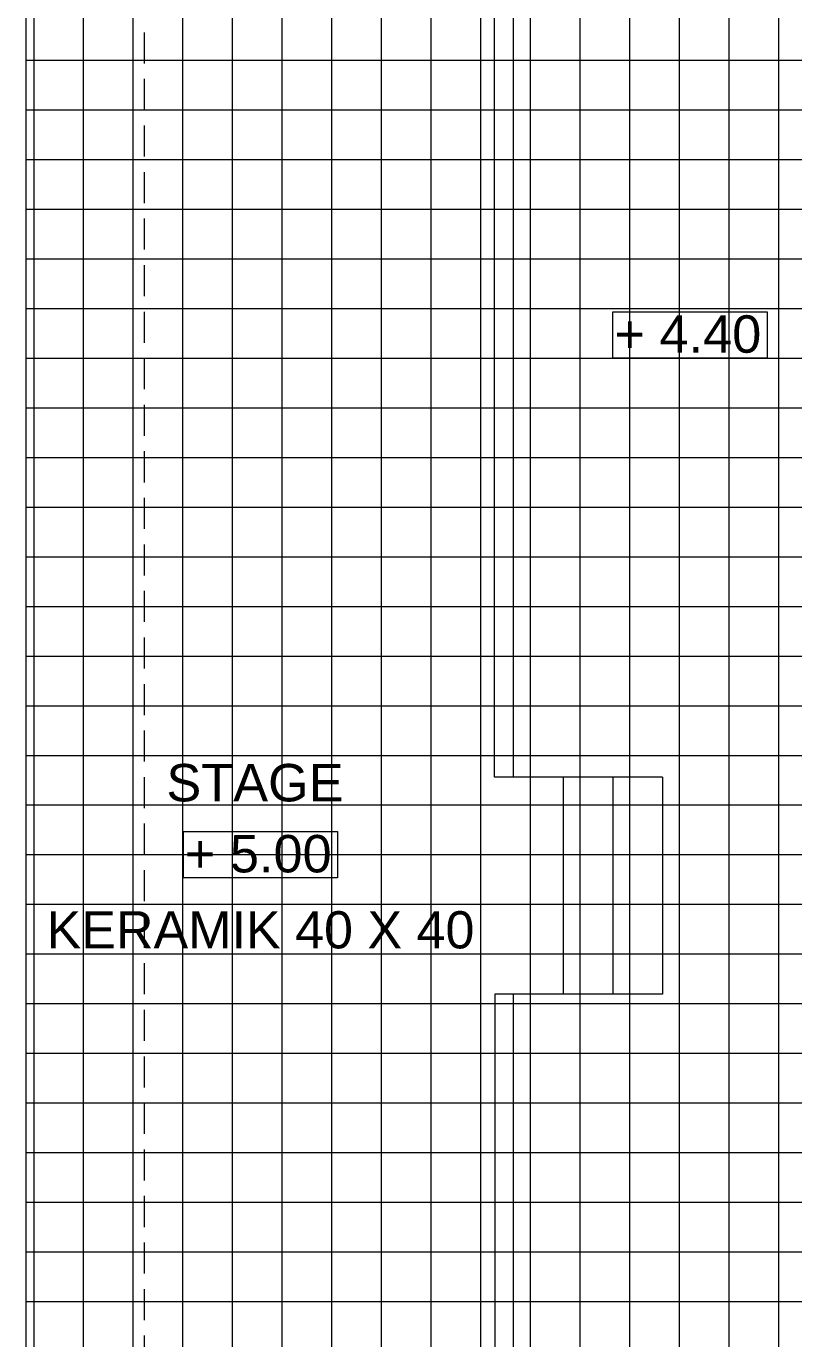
# Model space of a CAD drawing. Header units: inches. Extents: x 249 to 1192, y -18 to 440.
# Drawn here: x 434.44 to 440.62, y 202.14 to 212.72 of the extents above; entities that cross this region are included whole.
import ezdxf

# ---------------------------------------------------------------- set-up
doc = ezdxf.new("R2010")
doc.units = ezdxf.units.IN
doc.header["$MEASUREMENT"] = 0
doc.linetypes.add('HIDDEN', pattern=[0.375, 0.25, -0.125])
for name, color, linetype, lineweight in [('DINDING', 6, 'Continuous', 0), ('keramik', 31, 'Continuous', 9), ('NOT', 7, 'Continuous', 9), ('TEXT (KET. RUANG)', 7, 'Continuous', 5)]:
    doc.layers.add(name, color=color, linetype=linetype, lineweight=lineweight)
doc.styles.get("Standard").update_dxf_attribs({"font": 'arial.ttf'})

# ---------------------------------------------------------------- blocks, each defined once
blk = doc.blocks.new('ELV. 4.50')
at = {"layer": 'TEXT (KET. RUANG)', "color": 1}
blk.add_lwpolyline([(9.395, 256.673), (10.638, 256.673), (10.638, 256.3), (9.395, 256.3)], close=True, dxfattribs=at)
at = {"layer": 'TEXT (KET. RUANG)'}
blk.add_text('+ 5.00', height=0.3015, dxfattribs=at).set_placement((9.407, 256.344))
blk = doc.blocks.new('ELV.+4.40')
at = {"layer": 'TEXT (KET. RUANG)', "color": 1}
blk.add_lwpolyline([(5.397, 254.086), (6.64, 254.086), (6.64, 253.713), (5.397, 253.713)], close=True, dxfattribs=at)
at = {"layer": 'TEXT (KET. RUANG)'}
blk.add_text('+ 4.40', height=0.3015, dxfattribs=at).set_placement((5.409, 253.756))

msp = doc.modelspace()

# ---------------------------------------------------------------- hatches: boundary and pattern name
at = {"layer": 'keramik', "ltscale": 0.1}
h = msp.add_hatch(dxfattribs=at)
h.set_pattern_fill('_USER', color=256, scale=0.4, style=0, double=1, pattern_type=0)
h.set_pattern_definition([(0, (452.5018, 206.04077), (0, 0.4), []), (90, (452.5018, 206.04077), (-0.4, 2e-17), [])])
h.paths.add_polyline_path([(436.414, 215.7157), (436.414, 218.3755), (436.339, 218.3755), (436.339, 219.1755), (436.414, 219.1755), (436.414, 219.2155), (436.6495, 219.2155), (436.6495, 219.2905), (438.2495, 219.2905), (438.2495, 219.2155), (441.7145, 219.2155), (441.7145, 218.816), (443.014, 218.816), (443.014, 219.2155), (445.7148, 219.2155), (445.7148, 218.816), (447.0143, 218.816), (447.0143, 219.2155), (449.7151, 219.2155), (449.7151, 218.816), (451.0145, 218.816), (451.0145, 219.2155), (453.7148, 219.2155), (453.7148, 218.816), (455.0143, 218.816), (455.0143, 219.2155), (457.7156, 219.2155), (457.7156, 218.816), (459.0151, 218.816), (459.0151, 219.2155), (461.7163, 219.2155), (461.7163, 218.816), (463.0158, 218.816), (463.0158, 219.2155), (465.7161, 219.2155), (465.7161, 218.816), (467.0156, 218.816), (467.0156, 219.2155), (470.5643, 219.2155), (470.5643, 218.141), (470.0143, 218.141), (470.0143, 217.441), (470.5643, 217.441), (470.5643, 210.141), (470.0148, 210.141), (470.0148, 209.441), (470.5643, 209.441), (470.5643, 206.5908), (470.6393, 206.5908), (470.6393, 204.9908), (470.5643, 204.9908), (470.5643, 202.141), (470.0148, 202.141), (470.0148, 201.441), (470.5643, 201.441), (470.5643, 194.141), (470.0143, 194.141), (470.0143, 193.441), (470.5643, 193.441), (470.5643, 192.866), (467.0156, 192.866), (467.0156, 193.2655), (465.7161, 193.2655), (465.7161, 192.866), (463.0158, 192.866), (463.0158, 193.2655), (461.7163, 193.2655), (461.7163, 192.866), (459.0151, 192.866), (459.0151, 193.2655), (457.7156, 193.2655), (457.7156, 192.866), (455.0143, 192.866), (455.0143, 193.2655), (453.7148, 193.2655), (453.7148, 192.866), (451.1648, 192.866), (451.1648, 192.791), (449.5648, 192.791), (449.5648, 192.866), (447.0143, 192.866), (447.0143, 193.2655), (445.7148, 193.2655), (445.7148, 192.866), (443.014, 192.866), (443.014, 193.2655), (441.7145, 193.2655), (441.7145, 192.866), (437.9745, 192.866), (437.9745, 192.791), (436.4145, 192.791), (436.414, 192.906), (436.339, 192.906), (436.339, 193.706), (436.4138, 193.706), (436.414, 196.2655), (436.339, 196.2658), (436.339, 197.0658), (434.4396, 197.0658), (434.4396, 214.5157), (436.339, 214.5157), (436.339, 215.316), (436.414, 215.316)])
h.paths.add_polyline_path([(446.0145, 218.1405), (446.0145, 217.4405), (446.7145, 217.4405), (446.7145, 218.1405)], flags=0)
h.paths.add_polyline_path([(454.7145, 218.1405), (454.0145, 218.1405), (454.0145, 217.4405), (454.7145, 217.4405)], flags=0)
h.paths.add_polyline_path([(462.7143, 218.1408), (462.0143, 218.1408), (462.0143, 217.4408), (462.7143, 217.4408)], flags=0)
h.paths.add_polyline_path([(438.7145, 217.4405), (438.7145, 218.1405), (438.0145, 218.1405), (438.0145, 217.4405)], flags=0)
h.paths.add_polyline_path([(462.7143, 194.1408), (462.0143, 194.1408), (462.0143, 193.4408), (462.7143, 193.4408)], flags=0)
h.paths.add_polyline_path([(454.7145, 194.1405), (454.0145, 194.1405), (454.0145, 193.4405), (454.7145, 193.4405)], flags=0)
h.paths.add_polyline_path([(446.7145, 193.4405), (446.7145, 194.1405), (446.0145, 194.1405), (446.0145, 193.4405)], flags=0)
h.paths.add_polyline_path([(438.7145, 194.1405), (438.0145, 194.1405), (438.0145, 193.4405), (438.7145, 193.4405)], flags=0)

# ---------------------------------------------------------------- linework, layer by layer
at = {"layer": 'DINDING'}
for points in [[(434.4396, 196.1905), (434.4395, 215.4657), (434.2895, 215.4657), (434.2896, 196.1905)], [(437.838, 214.5157), (437.838, 214.6657), (438.3633, 214.6657), (438.3633, 206.6658), (438.2133, 206.6658), (438.2133, 214.5157), (437.838, 214.5157)], [(439.5643, 206.6658), (438.3643, 206.6658)], [(438.7643, 206.6658), (438.7643, 204.9158)], [(439.1643, 206.6658), (439.1643, 204.9158)], [(439.5643, 206.6658), (439.5643, 204.9158)], [(437.839, 197.0658), (437.839, 196.9158), (438.3643, 196.9158), (438.3643, 204.9158), (438.2143, 204.9158), (438.2143, 197.0658), (437.839, 197.0658)], [(439.5643, 204.9158), (438.2143, 204.9158)]]:
    msp.add_lwpolyline(points, dxfattribs=at)
at = {"layer": 'DINDING', "linetype": 'HIDDEN'}
msp.add_lwpolyline([(435.3892, 214.5407), (435.3892, 196.9408)], dxfattribs=at)

# ---------------------------------------------------------------- block references
at = {"layer": 'TEXT (KET. RUANG)'}
for name, p in [('ELV.+4.40', (433.7697, -43.6711)), ('ELV. 4.50', (426.3103, -50.4461))]:
    msp.add_blockref(name, p, dxfattribs=at)

# ---------------------------------------------------------------- texts
at = {"layer": 'NOT', "color": 1, "insert": (436.3268, 205.5855), "char_height": 0.3, "attachment_point": 2}
msp.add_mtext('KERAMIK 40 X 40', dxfattribs=at)
at = {"layer": 'TEXT (KET. RUANG)'}
msp.add_text('STAGE ', height=0.3015, rotation=360, dxfattribs=at).set_placement((435.5688, 206.4701))

doc.saveas('drawing.dxf')
